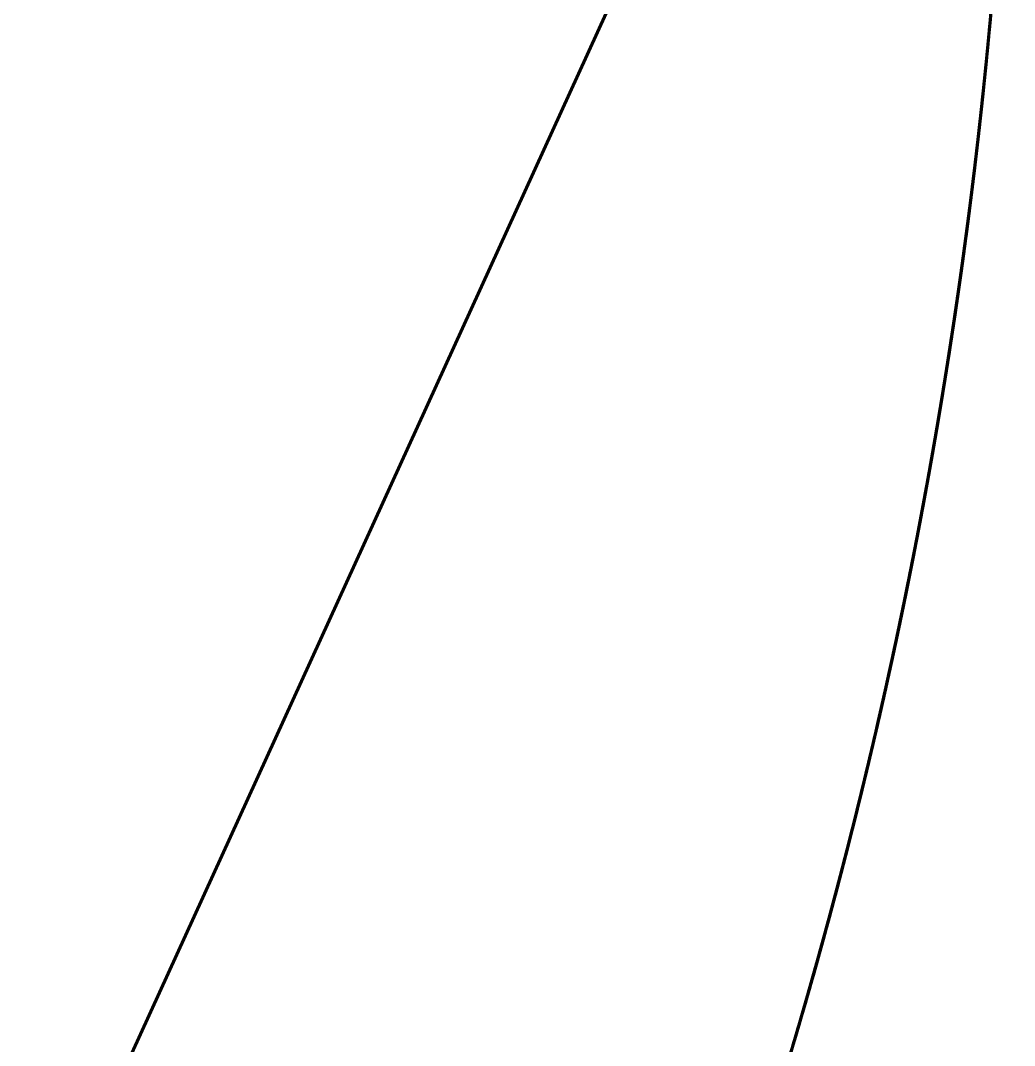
# Model space of a CAD drawing. Header units: millimetres. Extents: x 0 to 840, y 0 to 594.
# Drawn here: x 145.158 to 146.765, y 107.018 to 108.676 of the extents above; entities that cross this region are included whole.
import ezdxf

# ---------------------------------------------------------------- set-up
doc = ezdxf.new("R2010")
doc.units = ezdxf.units.MM
doc.linetypes.add('K5LT_BASIC', pattern=[0])
doc.layers.add('Системный слой', color=7, linetype='Continuous')

msp = doc.modelspace()

# ---------------------------------------------------------------- linework, layer by layer
at = {"layer": 'Системный слой', "color": 5, "linetype": 'K5LT_BASIC', "lineweight": 60, "true_color": 0x0000ff}
for p, q in [((143.37543, 102.70265), (146.69476, 109.98153)), ((146.71194, 108.53795), (146.71239, 108.5422)), ((146.64726, 108.06311), (146.65359, 108.10206)), ((146.64074, 108.02413), (146.64657, 108.05895)), ((146.4243, 107.07772), (146.42653, 107.08542))]:
    msp.add_line(p, q, dxfattribs=at)
for points, knots in [([(140.34278, 101.17395), (140.51167, 101.21743), (140.93558, 101.3405), (141.59892, 101.59017), (142.31917, 101.94127), (143.00344, 102.35817), (143.64574, 102.8372), (144.24046, 103.37418), (144.78237, 103.9644), (145.26675, 104.60269), (145.68933, 105.28346), (146.04643, 106.00075), (146.33492, 106.74828), (146.55227, 107.51951), (146.69657, 108.30768), (146.76657, 109.10588), (146.76165, 109.90713), (146.68185, 110.70442), (146.52787, 111.49075), (146.30107, 112.25925), (146.06477, 112.84983), (145.90599, 113.18254), (145.86051, 113.27363)], [0.989074842, 0.989074842, 0.989074842, 0.989074842, 0.989178867, 0.9893380013, 0.9894971356, 0.9896562699, 0.9898154042, 0.9899745385, 0.9901336728, 0.9902928071, 0.9904519414, 0.9906110757, 0.9907702101, 0.9909293444, 0.9910884787, 0.991247613, 0.9914067473, 0.9915658816, 0.9917250159, 0.9918841502, 0.9920432845, 0.9921040088, 0.9921040088, 0.9921040088, 0.9921040088]), ([(146.69347, 108.38034), (146.7064, 108.48247), (146.74621, 108.85012), (146.77358, 109.48677), (146.73303, 110.28701), (146.61784, 111.07995), (146.42904, 111.85866), (146.17643, 112.59264), (145.96853, 113.0573), (145.86051, 113.27363)], [0.9483790822, 0.9483790822, 0.9483790822, 0.9483790822, 0.9484404838, 0.9485996181, 0.9487587524, 0.9489178867, 0.949077021, 0.9492361553, 0.9493803775, 0.9493803775, 0.9493803775, 0.9493803775]), ([(146.53752, 107.51126), (146.55278, 107.5767), (146.62484, 107.90285), (146.71997, 108.49672), (146.77219, 109.29628), (146.74945, 110.09723), (146.65193, 110.89254), (146.4805, 111.67525), (146.23666, 112.43851), (146.01217, 112.9653), (145.87766, 113.23927), (145.86051, 113.27363)], [0.9695652686, 0.9695652686, 0.9695652686, 0.9695652686, 0.9696053469, 0.9697644812, 0.9699236155, 0.9700827498, 0.9702418842, 0.9704010185, 0.9705601528, 0.9707192871, 0.9707421932, 0.9707421932, 0.9707421932, 0.9707421932]), ([(146.63669, 108.00043), (146.66433, 108.16067), (146.72526, 108.5859), (146.76721, 109.21124), (146.76055, 109.67492), (146.75095, 109.87134)], [0.07246825617, 0.07246825617, 0.07246825617, 0.07246825617, 0.07256524507, 0.07272437938, 0.07284167588, 0.07284167588, 0.07284167588, 0.07284167588]), ([(146.71728, 108.58896), (146.72357, 108.6508), (146.75328, 108.97843), (146.7658, 109.36093), (146.7583, 109.68099), (146.75655, 109.73429)], [0.48914179232, 0.48914179232, 0.48914179232, 0.48914179232, 0.48917886696, 0.48933800127, 0.48936981256, 0.48936981256, 0.48936981256, 0.48936981256]), ([(146.70072, 108.4392), (146.70682, 108.49031), (146.74175, 108.80667), (146.7632, 109.2028), (146.76099, 109.54763), (146.75942, 109.62562)], [0.95907178168, 0.95907178168, 0.95907178168, 0.95907178168, 0.9591024825, 0.9592616168, 0.95930814522, 0.95930814522, 0.95930814522, 0.95930814522]), ([(146.53752, 107.51126), (146.54558, 107.54582), (146.61243, 107.84063), (146.7088, 108.40213), (146.75872, 109.05475), (146.76198, 109.44184), (146.76046, 109.56205)], [0.98024617648, 0.98024617648, 0.98024617648, 0.98024617648, 0.98026734564, 0.98042647995, 0.98058561426, 0.98065732024, 0.98065732024, 0.98065732024, 0.98065732024]), ([(146.65479, 108.10955), (146.66621, 108.18131), (146.71532, 108.51722), (146.75692, 109.00201), (146.76232, 109.41549), (146.76046, 109.56205)], [0.80947289215, 0.80947289215, 0.80947289215, 0.80947289215, 0.8095162317, 0.80967536601, 0.8097627942, 0.8097627942, 0.8097627942, 0.8097627942]), ([(146.5637, 107.6271), (146.58992, 107.74698), (146.66495, 108.12929), (146.73724, 108.70243), (146.75803, 109.15654), (146.76044, 109.34406)], [0.93754615777, 0.93754615777, 0.93754615777, 0.93754615777, 0.93761935073, 0.93777848504, 0.93789034646, 0.93789034646, 0.93789034646, 0.93789034646]), ([(146.56699, 107.64224), (146.61039, 107.84241), (146.69376, 108.3069), (146.74646, 108.86089), (146.75813, 109.21179), (146.75969, 109.29604)], [0.6384838176, 0.6384838176, 0.6384838176, 0.6384838176, 0.63860598345, 0.63876511776, 0.63881537757, 0.63881537757, 0.63881537757, 0.63881537757]), ([(146.69482, 108.39107), (146.71572, 108.55785), (146.73659, 108.77652), (146.74902, 108.99574), (146.75146, 109.04717)], [0.7454439823, 0.7454439823, 0.7454439823, 0.7454439823, 0.74554423934, 0.74557494596, 0.74557494596, 0.74557494596, 0.74557494596]), ([(146.65556, 108.11445), (146.69113, 108.33867), (146.72581, 108.63246), (146.7452, 108.92744), (146.74887, 108.99591)], [0.30747120746, 0.30747120746, 0.30747120746, 0.30747120746, 0.30760661999, 0.30764751907, 0.30764751907, 0.30764751907, 0.30764751907]), ([(146.67776, 108.26277), (146.68769, 108.33332), (146.71787, 108.56918), (146.7382, 108.80618), (146.74758, 108.97244)], [0.70269461769, 0.70269461769, 0.70269461769, 0.70269461769, 0.70273711012, 0.70283643637, 0.70283643637, 0.70283643637, 0.70283643637]), ([(146.64917, 108.07472), (146.67985, 108.26245), (146.71783, 108.55599), (146.74051, 108.851), (146.74666, 108.95643)], [0.41427228669, 0.41427228669, 0.41427228669, 0.41427228669, 0.41438574157, 0.41444873673, 0.41444873673, 0.41444873673, 0.41444873673]), ([(146.66581, 108.18074), (146.67465, 108.23941), (146.7109, 108.49838), (146.73524, 108.75889), (146.74691, 108.9607)], [0.44633634647, 0.44633634647, 0.44633634647, 0.44633634647, 0.44637173775, 0.44649231027, 0.44649231027, 0.44649231027, 0.44649231027]), ([(146.7031, 108.45937), (146.71079, 108.52499), (146.72725, 108.68123), (146.73941, 108.83786), (146.745, 108.9287)], [0.232774082789, 0.232774082789, 0.232774082789, 0.232774082789, 0.23281349459, 0.232867779272, 0.232867779272, 0.232867779272, 0.232867779272]), ([(146.53752, 107.51126), (146.55699, 107.59474), (146.63193, 107.93923), (146.70336, 108.40448), (146.73596, 108.78765), (146.74351, 108.90509)], [0.87343709771, 0.87343709771, 0.87343709771, 0.87343709771, 0.87348822406, 0.87364735837, 0.87371754769, 0.87371754769, 0.87371754769, 0.87371754769]), ([(146.56699, 107.64224), (146.58352, 107.71848), (146.65198, 108.05645), (146.71113, 108.47823), (146.73834, 108.82462), (146.74351, 108.90509)], [0.68120744909, 0.68120744909, 0.68120744909, 0.68120744909, 0.68125397836, 0.68141311267, 0.68146120591, 0.68146120591, 0.68146120591, 0.68146120591]), ([(146.56699, 107.64224), (146.60647, 107.82431), (146.68303, 108.24303), (146.72816, 108.66644), (146.74351, 108.90509)], [0.7346119885, 0.7346119885, 0.7346119885, 0.7346119885, 0.7347231063, 0.73486574528, 0.73486574528, 0.73486574528, 0.73486574528]), ([(146.56699, 107.64224), (146.5796, 107.70038), (146.64541, 108.01997), (146.7073, 108.44135), (146.73715, 108.80614), (146.74351, 108.90509)], [0.77733561999, 0.77733561999, 0.77733561999, 0.77733561999, 0.77737110121, 0.77753023552, 0.7775893768, 0.7775893768, 0.7775893768, 0.7775893768]), ([(146.63573, 107.99491), (146.66739, 108.17768), (146.70975, 108.48055), (146.7358, 108.78517), (146.74351, 108.90509)], [0.42493710331, 0.42493710331, 0.42493710331, 0.42493710331, 0.42504774029, 0.42511941685, 0.42511941685, 0.42511941685, 0.42511941685]), ([(146.6427, 108.03572), (146.65718, 108.12178), (146.70118, 108.41034), (146.73038, 108.70092), (146.74351, 108.90509)], [0.09383718917, 0.09383718917, 0.09383718917, 0.09383718917, 0.09388924252, 0.09401127265, 0.09401127265, 0.09401127265, 0.09401127265]), ([(146.65037, 108.08212), (146.66055, 108.1447), (146.70183, 108.41779), (146.72985, 108.69274), (146.74351, 108.90509)], [0.9055955392, 0.9055955392, 0.9055955392, 0.9055955392, 0.90563335455, 0.90576027131, 0.90576027131, 0.90576027131, 0.90576027131]), ([(146.65419, 108.1058), (146.68045, 108.27025), (146.715, 108.53632), (146.73699, 108.80365), (146.74351, 108.90509)], [0.32883128181, 0.32883128181, 0.32883128181, 0.32883128181, 0.32893061744, 0.32899124596, 0.32899124596, 0.32899124596, 0.32899124596]), ([(146.68532, 108.31782), (146.69479, 108.38843), (146.7185, 108.58377), (146.73545, 108.77983), (146.74351, 108.90509)], [0.60657749484, 0.60657749484, 0.60657749484, 0.60657749484, 0.60661998727, 0.60669485076, 0.60669485076, 0.60669485076, 0.60669485076]), ([(146.72004, 108.61661), (146.72652, 108.68237), (146.73485, 108.7785), (146.74156, 108.87474), (146.74351, 108.90509)], [0.574594579288, 0.574594579288, 0.574594579288, 0.574594579288, 0.574633991089, 0.574652127138, 0.574652127138, 0.574652127138, 0.574652127138]), ([(146.72388, 108.6565), (146.72856, 108.7065), (146.73559, 108.78933), (146.7414, 108.87226), (146.74351, 108.90509)], [0.126004415787, 0.126004415787, 0.126004415787, 0.126004415787, 0.126034373011, 0.126053996297, 0.126053996297, 0.126053996297, 0.126053996297]), ([(146.64718, 108.0626), (146.65642, 108.11865), (146.69136, 108.34448), (146.71723, 108.57162), (146.73151, 108.74272)], [0.82014434266, 0.82014434266, 0.82014434266, 0.82014434266, 0.82017823043, 0.82028063727, 0.82028063727, 0.82028063727, 0.82028063727]), ([(146.67498, 108.2432), (146.68752, 108.33082), (146.70504, 108.46847), (146.71919, 108.60649), (146.72388, 108.6565)], [0.339539819244, 0.339539819244, 0.339539819244, 0.339539819244, 0.339592616168, 0.339622573349, 0.339622573349, 0.339622573349, 0.339622573349]), ([(146.64917, 108.07472), (146.66537, 108.17386), (146.6918, 108.3556), (146.71236, 108.53809), (146.72046, 108.62086)], [0.26473957631, 0.26473957631, 0.26473957631, 0.26473957631, 0.26479949077, 0.26484910077, 0.26484910077, 0.26484910077, 0.26484910077]), ([(146.68159, 108.29029), (146.6875, 108.33334), (146.70158, 108.44197), (146.71357, 108.55085), (146.72004, 108.61661)], [0.798828312639, 0.798828312639, 0.798828312639, 0.798828312639, 0.798854232973, 0.798893644728, 0.798893644728, 0.798893644728, 0.798893644728]), ([(146.53752, 107.51126), (146.54801, 107.55623), (146.61665, 107.86159), (146.67548, 108.21227), (146.71002, 108.51935), (146.71442, 108.56133)], [0.61709530866, 0.61709530866, 0.61709530866, 0.61709530866, 0.61712285169, 0.617281986, 0.61730716283, 0.61730716283, 0.61730716283, 0.61730716283]), ([(146.56699, 107.64224), (146.61266, 107.85285), (146.66721, 108.16013), (146.70486, 108.46975), (146.71487, 108.56558)], [0.27533294978, 0.27533294978, 0.27533294978, 0.27533294978, 0.2754614895, 0.27551896063, 0.27551896063, 0.27551896063, 0.27551896063]), ([(146.56699, 107.64224), (146.6233, 107.90194), (146.67478, 108.20751), (146.70956, 108.51511), (146.71415, 108.55869)], [0.168523871, 0.168523871, 0.168523871, 0.168523871, 0.16868236792, 0.168708505, 0.168708505, 0.168708505, 0.168708505]), ([(146.60675, 107.83644), (146.621, 107.91041), (146.66431, 108.15237), (146.69716, 108.39606), (146.71487, 108.56558)], [0.65988504507, 0.65988504507, 0.65988504507, 0.65988504507, 0.6599299809, 0.66003164419, 0.66003164419, 0.66003164419, 0.66003164419]), ([(146.67216, 108.22363), (146.67673, 108.255), (146.69154, 108.36101), (146.70436, 108.46729), (146.71239, 108.5422)], [0.360897704466, 0.360897704466, 0.360897704466, 0.360897704466, 0.360916613622, 0.360961549388, 0.360961549388, 0.360961549388, 0.360961549388]), ([(146.42977, 107.0967), (146.47313, 107.24787), (146.5788, 107.65873), (146.66395, 108.13382), (146.70295, 108.45636), (146.70933, 108.51407)], [0.62769104609, 0.62769104609, 0.62769104609, 0.62769104609, 0.62778485041, 0.62794398472, 0.62797862129, 0.62797862129, 0.62797862129, 0.62797862129]), ([(146.56699, 107.64224), (146.58413, 107.72126), (146.6423, 108.00921), (146.68558, 108.29995), (146.70905, 108.51153)], [0.05103388434, 0.05103388434, 0.05103388434, 0.05103388434, 0.0510821133, 0.05120908685, 0.05120908685, 0.05120908685, 0.05120908685]), ([(146.56699, 107.64224), (146.6076, 107.82953), (146.66012, 108.11828), (146.69769, 108.40923), (146.70891, 108.51029)], [0.55303655459, 0.55303655459, 0.55303655459, 0.55303655459, 0.55315085933, 0.55321150966, 0.55321150966, 0.55321150966, 0.55321150966]), ([(146.57866, 107.69692), (146.60228, 107.80941), (146.65388, 108.08239), (146.69213, 108.35762), (146.70992, 108.51947)], [0.39283405214, 0.39283405214, 0.39283405214, 0.39283405214, 0.3929026098, 0.39299972789, 0.39299972789, 0.39299972789, 0.39299972789]), ([(146.63053, 107.96515), (146.65397, 108.09774), (146.68231, 108.28347), (146.70451, 108.46999), (146.7103, 108.52285)], [0.89489104313, 0.89489104313, 0.89489104313, 0.89489104313, 0.89497135582, 0.89500307447, 0.89500307447, 0.89500307447, 0.89500307447]), ([(146.56699, 107.64224), (146.61152, 107.84763), (146.66173, 108.12888), (146.69777, 108.41211), (146.70629, 108.48697)], [0.45690838369, 0.45690838369, 0.45690838369, 0.45690838369, 0.45703373647, 0.45707867224, 0.45707867224, 0.45707867224, 0.45707867224]), ([(146.6, 107.80182), (146.63473, 107.97814), (146.67239, 108.20723), (146.70068, 108.43755), (146.70658, 108.48956)], [0.17923717867, 0.17923717867, 0.17923717867, 0.17923717867, 0.17934436665, 0.17937558514, 0.17937558514, 0.17937558514, 0.17937558514]), ([(146.56685, 107.64156), (146.61091, 107.84473), (146.66022, 108.12018), (146.69594, 108.39756), (146.7042, 108.46882)], [0.00831011374, 0.00831011374, 0.00831011374, 0.00831011374, 0.0084341184, 0.0084769102, 0.0084769102, 0.0084769102, 0.0084769102]), ([(146.65165, 108.09002), (146.6622, 108.15525), (146.6796, 108.27151), (146.69461, 108.3881), (146.70072, 108.4392)], [0.724021695773, 0.724021695773, 0.724021695773, 0.724021695773, 0.724061107575, 0.724091808404, 0.724091808404, 0.724091808404, 0.724091808404]), ([(146.56699, 107.64224), (146.60254, 107.8062), (146.64482, 108.03326), (146.67785, 108.26175), (146.68619, 108.32428)], [0.83074015939, 0.83074015939, 0.83074015939, 0.83074015939, 0.83084022915, 0.8308778555, 0.8308778555, 0.8308778555, 0.8308778555]), ([(146.6264, 107.942), (146.64183, 108.0279), (146.66321, 108.15833), (146.68156, 108.28921), (146.68744, 108.33371)], [0.104499183321, 0.104499183321, 0.104499183321, 0.104499183321, 0.104551241248, 0.10457801112, 0.10457801112, 0.10457801112, 0.10457801112]), ([(146.64726, 108.06311), (146.65219, 108.09299), (146.66646, 108.18249), (146.6793, 108.27221), (146.68722, 108.33204)], [0.649249919539, 0.649249919539, 0.649249919539, 0.649249919539, 0.649267982177, 0.649303978576, 0.649303978576, 0.649303978576, 0.649303978576]), ([(146.57866, 107.69692), (146.59577, 107.77838), (146.63566, 107.98318), (146.66803, 108.18932), (146.68476, 108.31359)], [0.40351496002, 0.40351496002, 0.40351496002, 0.40351496002, 0.40356460853, 0.40363939614, 0.40363939614, 0.40363939614, 0.40363939614]), ([(146.60826, 107.84432), (146.61148, 107.86111), (146.64086, 108.01687), (146.66589, 108.17344), (146.68476, 108.31359)], [0.948271153565, 0.948271153565, 0.948271153565, 0.948271153565, 0.948281349459, 0.948365697868, 0.948365697868, 0.948365697868, 0.948365697868]), ([(146.62848, 107.95363), (146.63754, 108.00446), (146.65801, 108.12563), (146.67586, 108.24721), (146.68532, 108.31782)], [0.115182440581, 0.115182440581, 0.115182440581, 0.115182440581, 0.115213239975, 0.115255732507, 0.115255732507, 0.115255732507, 0.115255732507]), ([(146.56699, 107.64224), (146.59862, 107.7881), (146.64046, 108.00884), (146.67356, 108.23099), (146.68368, 108.30564)], [0.92686833028, 0.92686833028, 0.92686833028, 0.92686833028, 0.92695735201, 0.92700228795, 0.92700228795, 0.92700228795, 0.92700228795]), ([(146.62772, 107.94938), (146.63656, 107.99882), (146.65667, 108.11731), (146.67427, 108.23621), (146.68367, 108.30553)], [0.745355147805, 0.745355147805, 0.745355147805, 0.745355147805, 0.745385105029, 0.745426830579, 0.745426830579, 0.745426830579, 0.745426830579]), ([(146.54728, 107.55359), (146.56604, 107.63589), (146.61738, 107.87755), (146.65821, 108.12128), (146.68049, 108.28235)], [0.95889299648, 0.95889299648, 0.95889299648, 0.95889299648, 0.95894334819, 0.95904033736, 0.95904033736, 0.95904033736, 0.95904033736]), ([(146.62221, 107.91889), (146.63596, 107.99422), (146.65637, 108.11524), (146.67417, 108.23666), (146.68049, 108.28235)], [0.200622684696, 0.200622684696, 0.200622684696, 0.200622684696, 0.2006683641, 0.200695878041, 0.200695878041, 0.200695878041, 0.200695878041]), ([(146.62355, 107.92624), (146.63113, 107.96795), (146.6506, 108.0799), (146.66784, 108.19223), (146.67776, 108.26277)], [0.211305079721, 0.211305079721, 0.211305079721, 0.211305079721, 0.211330362827, 0.211372855358, 0.211372855358, 0.211372855358, 0.211372855358]), ([(146.64137, 108.02781), (146.64888, 108.07224), (146.66149, 108.15049), (146.673, 108.22891), (146.67776, 108.26277)], [0.019069240533, 0.019069240533, 0.019069240533, 0.019069240533, 0.019096117123, 0.019116513622, 0.019116513622, 0.019116513622, 0.019116513622]), ([(146.61708, 107.89104), (146.62265, 107.92098), (146.64283, 108.0328), (146.66077, 108.14502), (146.6727, 108.22733)], [0.48900156706, 0.48900156706, 0.48900156706, 0.48900156706, 0.489019732655, 0.489069342757, 0.489069342757, 0.489069342757, 0.489069342757]), ([(146.57866, 107.69692), (146.59687, 107.78361), (146.6303, 107.95609), (146.65839, 108.12953), (146.67101, 108.2157)], [0.2219395261, 0.2219395261, 0.2219395261, 0.2219395261, 0.22199236155, 0.22204430867, 0.22204430867, 0.22204430867, 0.22204430867]), ([(146.56699, 107.64224), (146.58745, 107.73658), (146.62436, 107.92193), (146.65511, 108.10841), (146.66867, 108.19984)], [0.5850792782, 0.5850792782, 0.5850792782, 0.5850792782, 0.58513685551, 0.58519198956, 0.58519198956, 0.58519198956, 0.58519198956]), ([(146.62279, 107.92205), (146.62445, 107.93116), (146.63969, 108.01564), (146.65366, 108.10034), (146.66511, 108.17606)], [0.85215870499, 0.85215870499, 0.85215870499, 0.85215870499, 0.852164226607, 0.852209906039, 0.852209906039, 0.852209906039, 0.852209906039]), ([(146.56699, 107.64224), (146.58692, 107.73414), (146.62134, 107.90656), (146.65042, 108.07995), (146.66278, 108.16076)], [0.13648114736, 0.13648114736, 0.13648114736, 0.13648114736, 0.13653723743, 0.13658600062, 0.13658600062, 0.13658600062, 0.13658600062]), ([(146.56699, 107.64224), (146.58579, 107.72892), (146.61882, 107.89361), (146.64699, 108.0592), (146.65919, 108.13751)], [0.31805658127, 0.31805658127, 0.31805658127, 0.31805658127, 0.31810948441, 0.31815675728, 0.31815675728, 0.31815675728, 0.31815675728]), ([(146.53752, 107.51126), (146.54259, 107.53299), (146.56914, 107.64883), (146.59327, 107.76521), (146.61126, 107.86005)], [0.894798913467, 0.894798913467, 0.894798913467, 0.894798913467, 0.894812221515, 0.894869798724, 0.894869798724, 0.894869798724, 0.894869798724]), ([(146.56699, 107.64224), (146.58186, 107.71082), (146.59745, 107.78726), (146.612, 107.8639), (146.61345, 107.87161)], [0.414184752164, 0.414184752164, 0.414184752164, 0.414184752164, 0.414226607257, 0.414231282234, 0.414231282234, 0.414231282234, 0.414231282234]), ([(146.56699, 107.64224), (146.57794, 107.69272), (146.5919, 107.76004), (146.60504, 107.82752), (146.60826, 107.84432)], [0.510312923059, 0.510312923059, 0.510312923059, 0.510312923059, 0.510343730108, 0.51035393061, 0.51035393061, 0.51035393061, 0.51035393061]), ([(146.53752, 107.51126), (146.53959, 107.52016), (146.56492, 107.62951), (146.5881, 107.73937), (146.60755, 107.84063)], [0.809351650452, 0.809351650452, 0.809351650452, 0.809351650452, 0.80935709739, 0.809418605149, 0.809418605149, 0.809418605149, 0.809418605149]), ([(146.56699, 107.64224), (146.57069, 107.6593), (146.58148, 107.70981), (146.59181, 107.76042), (146.59845, 107.79396)], [0.0723957001, 0.0723957001, 0.0723957001, 0.0723957001, 0.072406110758, 0.072426507644, 0.072426507644, 0.072426507644, 0.072426507644]), ([(146.43652, 107.12035), (146.48158, 107.27918), (146.5371, 107.49889), (146.58382, 107.72056), (146.59584, 107.7808)], [0.08296963325, 0.08296963325, 0.08296963325, 0.08296963325, 0.08306810948, 0.08310474627, 0.08310474627, 0.08310474627, 0.08310474627]), ([(146.47417, 107.25739), (146.49554, 107.33777), (146.53883, 107.51074), (146.57669, 107.68498), (146.59533, 107.77824)], [0.72385236331, 0.72385236331, 0.72385236331, 0.72385236331, 0.72390197327, 0.72395870072, 0.72395870072, 0.72395870072, 0.72395870072]), ([(146.53752, 107.51126), (146.54979, 107.56386), (146.56991, 107.65395), (146.58857, 107.74436), (146.59606, 107.78191)], [0.884118005585, 0.884118005585, 0.884118005585, 0.884118005585, 0.884150222788, 0.884173062507, 0.884173062507, 0.884173062507, 0.884173062507]), ([(146.53752, 107.51126), (146.5438, 107.53819), (146.56141, 107.61534), (146.57794, 107.69272), (146.58824, 107.74315)], [0.713223479554, 0.713223479554, 0.713223479554, 0.713223479554, 0.713239974539, 0.713270675573, 0.713270675573, 0.713270675573, 0.713270675573]), ([(146.53752, 107.51126), (146.54024, 107.52293), (146.55629, 107.59239), (146.57147, 107.66205), (146.5835, 107.72012)], [0.179178085699, 0.179178085699, 0.179178085699, 0.179178085699, 0.179185232336, 0.179220607668, 0.179220607668, 0.179220607668, 0.179220607668]), ([(146.44932, 107.16596), (146.48994, 107.31223), (146.53403, 107.48907), (146.57242, 107.66718), (146.57866, 107.69692)], [0.53157718377, 0.53157718377, 0.53157718377, 0.53157718377, 0.53166772756, 0.53168585456, 0.53168585456, 0.53168585456, 0.53168585456]), ([(146.53752, 107.51126), (146.54323, 107.53577), (146.55736, 107.59756), (146.57081, 107.65951), (146.57866, 107.69692)], [0.264625348713, 0.264625348713, 0.264625348713, 0.264625348713, 0.264640356461, 0.26466315763, 0.26466315763, 0.26466315763, 0.26466315763]), ([(146.53752, 107.51126), (146.54202, 107.53056), (146.55621, 107.59234), (146.56971, 107.65428), (146.57866, 107.69692)], [0.446200782626, 0.446200782626, 0.446200782626, 0.446200782626, 0.446212603438, 0.446238591542, 0.446238591542, 0.446238591542, 0.446238591542]), ([(146.54549, 107.54576), (146.55197, 107.57406), (146.56323, 107.6244), (146.57403, 107.67485), (146.57866, 107.69692)], [0.798677782992, 0.798677782992, 0.798677782992, 0.798677782992, 0.798695098663, 0.798708551485, 0.798708551485, 0.798708551485, 0.798708551485]), ([(146.45023, 107.16922), (146.47564, 107.26087), (146.51416, 107.40932), (146.54866, 107.55875), (146.56118, 107.61563)], [0.81996236865, 0.81996236865, 0.81996236865, 0.81996236865, 0.820019096117, 0.82005383471, 0.82005383471, 0.82005383471, 0.82005383471]), ([(146.42977, 107.0967), (146.45781, 107.19446), (146.50293, 107.36305), (146.54286, 107.53293), (146.55861, 107.604)], [0.91607555876, 0.91607555876, 0.91607555876, 0.91607555876, 0.91613621897, 0.91617963847, 0.91617963847, 0.91617963847, 0.91617963847]), ([(146.05521, 106.05202), (146.08636, 106.12385), (146.21932, 106.44232), (146.3872, 106.92469), (146.49793, 107.34234), (146.5356, 107.50308)], [0.95857838398, 0.95857838398, 0.95857838398, 0.95857838398, 0.95862507957, 0.95878421388, 0.95888269017, 0.95888269017, 0.95888269017, 0.95888269017]), ([(146.31934, 106.74108), (146.35245, 106.84006), (146.43252, 107.09474), (146.50058, 107.35296), (146.53752, 107.51126)], [0.77714971539, 0.77714971539, 0.77714971539, 0.77714971539, 0.7772119669, 0.77730892682, 0.77730892682, 0.77730892682, 0.77730892682]), ([(146.40545, 107.01349), (146.41182, 107.03487), (146.46018, 107.19961), (146.50357, 107.36579), (146.53752, 107.51126)], [0.86265378287, 0.86265378287, 0.86265378287, 0.86265378287, 0.86266709102, 0.86275618984, 0.86275618984, 0.86275618984, 0.86275618984]), ([(146.42977, 107.0967), (146.46518, 107.22014), (146.50145, 107.35828), (146.53425, 107.49726), (146.53752, 107.51126)], [0.008198389209, 0.008198389209, 0.008198389209, 0.008198389209, 0.008274984087, 0.008283559671, 0.008283559671, 0.008283559671, 0.008283559671]), ([(146.42977, 107.0967), (146.4637, 107.215), (146.50011, 107.35311), (146.53304, 107.49206), (146.53752, 107.51126)], [0.18977382312, 0.18977382312, 0.18977382312, 0.18977382312, 0.189847231063, 0.189858993584, 0.189858993584, 0.189858993584, 0.189858993584]), ([(146.42977, 107.0967), (146.46076, 107.20473), (146.49742, 107.34277), (146.53061, 107.48165), (146.53752, 107.51126)], [0.552924690941, 0.552924690941, 0.552924690941, 0.552924690941, 0.552991725016, 0.55300986141, 0.55300986141, 0.55300986141, 0.55300986141]), ([(146.42977, 107.0967), (146.45928, 107.1996), (146.49608, 107.33759), (146.52939, 107.47645), (146.53752, 107.51126)], [0.734500124852, 0.734500124852, 0.734500124852, 0.734500124852, 0.734563971992, 0.734585295322, 0.734585295322, 0.734585295322, 0.734585295322]), ([(146.45137, 107.17334), (146.46933, 107.23822), (146.49795, 107.34661), (146.52444, 107.45554), (146.53468, 107.49913)], [0.649068692463, 0.649068692463, 0.649068692463, 0.649068692463, 0.649108847868, 0.649135554331, 0.649135554331, 0.649135554331, 0.649135554331]), ([(146.45457, 107.18493), (146.47421, 107.25628), (146.50259, 107.36488), (146.52883, 107.47402), (146.53752, 107.51126)], [0.285920214782, 0.285920214782, 0.285920214782, 0.285920214782, 0.285964353915, 0.285987164482, 0.285987164482, 0.285987164482, 0.285987164482]), ([(146.45874, 107.20013), (146.47827, 107.2716), (146.50513, 107.37517), (146.53004, 107.47922), (146.53752, 107.51126)], [0.104347914662, 0.104347914662, 0.104347914662, 0.104347914662, 0.104392106939, 0.104411730569, 0.104411730569, 0.104411730569, 0.104411730569]), ([(146.47598, 107.26423), (146.48592, 107.30172), (146.50643, 107.38133), (146.5258, 107.46123), (146.5357, 107.50352)], [0.01891384894, 0.01891384894, 0.01891384894, 0.01891384894, 0.018936982814, 0.01896288604, 0.01896288604, 0.01896288604, 0.01896288604]), ([(146.47702, 107.26812), (146.48723, 107.30673), (146.50768, 107.38634), (146.52699, 107.46623), (146.53661, 107.50738)], [0.467512780822, 0.467512780822, 0.467512780822, 0.467512780822, 0.467536600891, 0.467561805633, 0.467561805633, 0.467561805633, 0.467561805633]), ([(146.48126, 107.28423), (146.488, 107.30991), (146.50607, 107.38013), (146.52325, 107.45057), (146.53378, 107.49531)], [0.200493396643, 0.200493396643, 0.200493396643, 0.200493396643, 0.20050922979, 0.200536643424, 0.200536643424, 0.200536643424, 0.200536643424]), ([(146.49721, 107.34597), (146.50888, 107.39183), (146.52241, 107.44691), (146.53538, 107.50212), (146.53752, 107.51126)], [0.90544599347, 0.90544599347, 0.90544599347, 0.90544599347, 0.905474220242, 0.905479821351, 0.905479821351, 0.905479821351, 0.905479821351]), ([(146.42977, 107.0967), (146.45202, 107.17426), (146.48656, 107.30147), (146.51816, 107.42943), (146.52996, 107.47916)], [0.563605598814, 0.563605598814, 0.563605598814, 0.563605598814, 0.563653723743, 0.563684213305, 0.563684213305, 0.563684213305, 0.563684213305]), ([(146.43213, 107.10493), (146.45566, 107.1873), (146.49028, 107.31572), (146.52189, 107.44491), (146.53275, 107.49097)], [0.830629996569, 0.830629996569, 0.830629996569, 0.830629996569, 0.830681094844, 0.830709321565, 0.830709321565, 0.830709321565, 0.830709321565]), ([(146.42977, 107.0967), (146.44986, 107.16673), (146.48353, 107.29005), (146.51443, 107.41409), (146.5272, 107.46756)], [0.296582901884, 0.296582901884, 0.296582901884, 0.296582901884, 0.296626352642, 0.296659145426, 0.296659145426, 0.296659145426, 0.296659145426]), ([(146.43637, 107.11983), (146.45475, 107.1846), (146.48643, 107.30146), (146.51561, 107.41896), (146.52807, 107.47124)], [0.745185815343, 0.745185815343, 0.745185815343, 0.745185815343, 0.745225970719, 0.74525802663, 0.74525802663, 0.74525802663, 0.74525802663]), ([(146.42431, 107.07775), (146.43678, 107.12085), (146.47095, 107.24252), (146.50241, 107.36493), (146.52157, 107.44415)], [0.937433453033, 0.937433453033, 0.937433453033, 0.937433453033, 0.937460216423, 0.937508831104, 0.937508831104, 0.937508831104, 0.937508831104]), ([(146.42977, 107.0967), (146.44544, 107.15132), (146.47735, 107.2669), (146.50682, 107.38313), (146.52164, 107.44445)], [0.841309203619, 0.841309203619, 0.841309203619, 0.841309203619, 0.841343093571, 0.841380719854, 0.841380719854, 0.841380719854, 0.841380719854]), ([(146.42977, 107.0967), (146.44475, 107.14892), (146.47639, 107.26332), (146.50564, 107.37837), (146.52079, 107.44092)], [0.392711072779, 0.392711072779, 0.392711072779, 0.392711072779, 0.392743475494, 0.392781868711, 0.392781868711, 0.392781868711, 0.392781868711]), ([(146.42977, 107.0967), (146.45133, 107.17186), (146.48165, 107.28333), (146.50971, 107.39538), (146.51853, 107.43163)], [0.115007467972, 0.115007467972, 0.115007467972, 0.115007467972, 0.115054105666, 0.115076362512, 0.115076362512, 0.115076362512, 0.115076362512]), ([(146.42977, 107.0967), (146.44259, 107.14139), (146.47338, 107.25213), (146.50193, 107.36348), (146.51813, 107.42999)], [0.12568837585, 0.12568837585, 0.12568837585, 0.12568837585, 0.125716104392, 0.125756934052, 0.125756934052, 0.125756934052, 0.125756934052]), ([(146.45138, 107.17337), (146.46297, 107.21524), (146.48718, 107.3054), (146.50991, 107.39594), (146.52164, 107.44445)], [0.926772303572, 0.926772303572, 0.926772303572, 0.926772303572, 0.926798217696, 0.926827982871, 0.926827982871, 0.926827982871, 0.926827982871]), ([(146.47148, 107.24731), (146.48024, 107.28009), (146.49733, 107.34561), (146.51363, 107.41133), (146.52157, 107.44415)], [0.382061236943, 0.382061236943, 0.382061236943, 0.382061236943, 0.382081476767, 0.38210162149, 0.38210162149, 0.38210162149, 0.38210162149]), ([(146.40787, 107.02163), (146.41716, 107.05294), (146.45579, 107.1859), (146.49118, 107.31978), (146.51631, 107.42254)], [0.948102733985, 0.948102733985, 0.948102733985, 0.948102733985, 0.94812221515, 0.948185316336, 0.948185316336, 0.948185316336, 0.948185316336]), ([(146.42977, 107.0967), (146.4418, 107.13865), (146.47229, 107.24808), (146.50058, 107.3581), (146.51718, 107.42606)], [0.755861940603, 0.755861940603, 0.755861940603, 0.755861940603, 0.755887969446, 0.755929694989, 0.755929694989, 0.755929694989, 0.755929694989]), ([(146.42977, 107.0967), (146.44112, 107.13625), (146.47133, 107.24454), (146.49941, 107.35341), (146.51634, 107.42264)], [0.307263809762, 0.307263809762, 0.307263809762, 0.307263809762, 0.307288351369, 0.307330865118, 0.307330865118, 0.307330865118, 0.307330865118]), ([(146.44708, 107.1579), (146.45951, 107.2025), (146.48261, 107.288), (146.50436, 107.37386), (146.51444, 107.41489)], [0.478170979576, 0.478170979576, 0.478170979576, 0.478170979576, 0.478198599618, 0.478223804361, 0.478223804361, 0.478223804361, 0.478223804361]), ([(142.98014, 102.35755), (143.03821, 102.39657), (143.3154, 102.58783), (143.79159, 102.95974), (144.37421, 103.50981), (144.90286, 104.11194), (145.37292, 104.76084), (145.78026, 105.45085), (146.12131, 106.1759), (146.35857, 106.83391), (146.47393, 107.25031), (146.51339, 107.41064)], [0.9682905469, 0.9682905469, 0.9682905469, 0.9682905469, 0.9683322724, 0.9684914067, 0.9686505411, 0.9688096754, 0.9689688097, 0.969127944, 0.9692870783, 0.9694462126, 0.969544695, 0.969544695, 0.969544695, 0.969544695]), ([(146.42098, 107.06624), (146.43094, 107.1005), (146.46254, 107.21173), (146.49187, 107.32358), (146.51106, 107.40117)], [0.851983807387, 0.851983807387, 0.851983807387, 0.851983807387, 0.852005092298, 0.852052770769, 0.852052770769, 0.852052770769, 0.852052770769]), ([(146.42977, 107.0967), (146.4477, 107.15919), (146.4764, 107.26376), (146.50311, 107.36884), (146.51348, 107.411)], [0.029560204955, 0.029560204955, 0.029560204955, 0.029560204955, 0.029598981541, 0.029624876531, 0.029624876531, 0.029624876531, 0.029624876531]), ([(146.42977, 107.0967), (146.43817, 107.12598), (146.46725, 107.22945), (146.49438, 107.33346), (146.5128, 107.40824)], [0.670414677588, 0.670414677588, 0.670414677588, 0.670414677588, 0.670432845322, 0.670478783272, 0.670478783272, 0.670478783272, 0.670478783272]), ([(146.42977, 107.0967), (146.44691, 107.15645), (146.47527, 107.25957), (146.50169, 107.36319), (146.51242, 107.40666)], [0.659733769707, 0.659733769707, 0.659733769707, 0.659733769707, 0.659770846595, 0.659797552876, 0.659797552876, 0.659797552876, 0.659797552876]), ([(146.42977, 107.0967), (146.43601, 107.11845), (146.46427, 107.21846), (146.4907, 107.31899), (146.51025, 107.39791)], [0.40339198066, 0.40339198066, 0.40339198066, 0.40339198066, 0.40340547422, 0.40345397128, 0.40345397128, 0.40345397128, 0.40345397128]), ([(146.42977, 107.0967), (146.43385, 107.11091), (146.46129, 107.20754), (146.48703, 107.30465), (146.50773, 107.38777)], [0.136369283733, 0.136369283733, 0.136369283733, 0.136369283733, 0.136378103119, 0.136429197758, 0.136429197758, 0.136429197758, 0.136429197758]), ([(146.42977, 107.0967), (146.44328, 107.14378), (146.47005, 107.24024), (146.49512, 107.33715), (146.50748, 107.38675)], [0.574286506691, 0.574286506691, 0.574286506691, 0.574286506691, 0.57431572247, 0.574346210799, 0.574346210799, 0.574346210799, 0.574346210799]), ([(146.43213, 107.10493), (146.4405, 107.13421), (146.46614, 107.2258), (146.49025, 107.31781), (146.50593, 107.38053)], [0.040242813661, 0.040242813661, 0.040242813661, 0.040242813661, 0.040260980268, 0.040299542268, 0.040299542268, 0.040299542268, 0.040299542268]), ([(146.42977, 107.0967), (146.44622, 107.15406), (146.47041, 107.24185), (146.4932, 107.33002), (146.50089, 107.36046)], [0.211135638867, 0.211135638867, 0.211135638867, 0.211135638867, 0.211171228517, 0.211189955004, 0.211189955004, 0.211189955004, 0.211189955004]), ([(146.42977, 107.0967), (146.43748, 107.12358), (146.46176, 107.20982), (146.48468, 107.29643), (146.4998, 107.35617)], [0.221816546747, 0.221816546747, 0.221816546747, 0.221816546747, 0.221833227244, 0.221869981932, 0.221869981932, 0.221869981932, 0.221869981932]), ([(146.1765, 106.34661), (146.2672, 106.57912), (146.37881, 106.90691), (146.47025, 107.24059), (146.49414, 107.33395)], [0.59549086078, 0.59549086078, 0.59549086078, 0.59549086078, 0.59563971992, 0.59569719943, 0.59569719943, 0.59569719943, 0.59569719943]), ([(146.42977, 107.0967), (146.43454, 107.11331), (146.45757, 107.19454), (146.47939, 107.2761), (146.49599, 107.34116)], [0.584967414573, 0.584967414573, 0.584967414573, 0.584967414573, 0.584977721197, 0.585017771403, 0.585017771403, 0.585017771403, 0.585017771403]), ([(146.34901, 106.83144), (146.38103, 106.93078), (146.4307, 107.09516), (146.47539, 107.26094), (146.49214, 107.32614)], [0.76648771667, 0.76648771667, 0.76648771667, 0.76648771667, 0.76654996817, 0.76659012353, 0.76659012353, 0.76659012353, 0.76659012353]), ([(146.40545, 107.01349), (146.41334, 107.03999), (146.44273, 107.14046), (146.47028, 107.24145), (146.48953, 107.31602)], [0.681078348954, 0.681078348954, 0.681078348954, 0.681078348954, 0.681094844048, 0.681140782045, 0.681140782045, 0.681140782045, 0.681140782045]), ([(146.42977, 107.0967), (146.43964, 107.13112), (146.46069, 107.20628), (146.48071, 107.28174), (146.49125, 107.32266)], [0.488839243675, 0.488839243675, 0.488839243675, 0.488839243675, 0.488860598345, 0.488885803077, 0.488885803077, 0.488885803077, 0.488885803077]), ([(145.82952, 105.57287), (145.91643, 105.74347), (146.11073, 106.15878), (146.30211, 106.6716), (146.40537, 107.01162), (146.42977, 107.0967)], [0.97983487856, 0.97983487856, 0.97983487856, 0.97983487856, 0.97994907702, 0.98010821133, 0.98016100604, 0.98016100604, 0.98016100604, 0.98016100604]), ([(146.1765, 106.34661), (146.26047, 106.56186), (146.34644, 106.81169), (146.42069, 107.06503), (146.42977, 107.0967)], [0.69161903168, 0.69161903168, 0.69161903168, 0.69161903168, 0.69175684278, 0.69177649336, 0.69177649336, 0.69177649336, 0.69177649336]), ([(146.31048, 106.71474), (146.34095, 106.80484), (146.38158, 106.93192), (146.41922, 107.0599), (146.42977, 107.0967)], [0.873272360246, 0.873272360246, 0.873272360246, 0.873272360246, 0.873329089752, 0.873351927269, 0.873351927269, 0.873351927269, 0.873351927269]), ([(146.1765, 106.34661), (146.25374, 106.54461), (146.33835, 106.78791), (146.41184, 107.03462), (146.42431, 107.07775)], [0.78774720257, 0.78774720257, 0.78774720257, 0.78774720257, 0.78787396563, 0.78790074277, 0.78790074277, 0.78790074277, 0.78790074277]), ([(146.18642, 106.37215), (146.26165, 106.56686), (146.34136, 106.79795), (146.41105, 107.0321), (146.42098, 107.06624)], [0.60617721528, 0.60617721528, 0.60617721528, 0.60617721528, 0.60630171865, 0.60632292622, 0.60632292622, 0.60632292622, 0.60632292622])]:
    msp.add_open_spline(points, degree=3, knots=knots, dxfattribs=at)
for points in [[(146.69347, 108.38034), (146.7021, 108.44854), (146.70991, 108.51685), (146.7169, 108.58524)], [(146.70713, 108.4944), (146.71055, 108.52466), (146.71381, 108.55495), (146.7169, 108.58524)], [(146.69966, 108.43043), (146.70353, 108.46248), (146.70721, 108.49455), (146.71071, 108.52664)], [(146.69401, 108.38458), (146.69707, 108.40889), (146.70003, 108.43321), (146.70289, 108.45755)], [(146.62144, 107.91468), (146.64379, 108.03679), (146.66348, 108.15938), (146.68049, 108.28235)], [(146.63451, 107.98788), (146.64837, 108.06751), (146.6611, 108.14734), (146.6727, 108.22733)], [(146.63127, 107.96937), (146.63492, 107.99007), (146.63849, 108.01078), (146.64199, 108.0315)], [(146.56699, 107.64224), (146.57794, 107.69272), (146.58843, 107.7433), (146.59845, 107.79396)], [(146.56699, 107.64224), (146.5768, 107.6875), (146.58625, 107.73283), (146.59533, 107.77824)], [(146.56699, 107.64224), (146.57541, 107.68106), (146.58355, 107.71993), (146.59143, 107.75886)], [(146.56699, 107.64224), (146.57484, 107.67845), (146.58246, 107.7147), (146.58983, 107.751)], [(146.53752, 107.51126), (146.55493, 107.58589), (146.57134, 107.66075), (146.58674, 107.73582)], [(146.56699, 107.64224), (146.57262, 107.66818), (146.57812, 107.69414), (146.5835, 107.72013)], [(146.42977, 107.0967), (146.48662, 107.29489), (146.53629, 107.49514), (146.57866, 107.69692)], [(146.53752, 107.51126), (146.55192, 107.57299), (146.56564, 107.63488), (146.57866, 107.69692)], [(146.54811, 107.55722), (146.55868, 107.6037), (146.56887, 107.65027), (146.57866, 107.69692)], [(146.54986, 107.56493), (146.55981, 107.60885), (146.56941, 107.65285), (146.57866, 107.69692)], [(146.56199, 107.6193), (146.56767, 107.64515), (146.57322, 107.67102), (146.57866, 107.69692)], [(146.56699, 107.64224), (146.57094, 107.66045), (146.57483, 107.67868), (146.57866, 107.69692)], [(146.56699, 107.64224), (146.57094, 107.66045), (146.57483, 107.67868), (146.57866, 107.69692)], [(146.56699, 107.64224), (146.57094, 107.66045), (146.57483, 107.67868), (146.57866, 107.69692)], [(146.56699, 107.64224), (146.57094, 107.66045), (146.57483, 107.67868), (146.57866, 107.69692)], [(146.56699, 107.64224), (146.57094, 107.66045), (146.57483, 107.67868), (146.57866, 107.69692)], [(146.56699, 107.64224), (146.57094, 107.66045), (146.57483, 107.67868), (146.57866, 107.69692)], [(146.56699, 107.64224), (146.57094, 107.66045), (146.57483, 107.67868), (146.57866, 107.69692)], [(146.56699, 107.64224), (146.57094, 107.66045), (146.57483, 107.67868), (146.57866, 107.69692)], [(146.56699, 107.64224), (146.57094, 107.66045), (146.57483, 107.67868), (146.57866, 107.69692)], [(146.56699, 107.64224), (146.57094, 107.66045), (146.57483, 107.67868), (146.57866, 107.69692)], [(146.56699, 107.64224), (146.57094, 107.66045), (146.57483, 107.67868), (146.57866, 107.69692)], [(146.56699, 107.64224), (146.57094, 107.66045), (146.57483, 107.67868), (146.57866, 107.69692)], [(146.56699, 107.64224), (146.57094, 107.66045), (146.57483, 107.67868), (146.57866, 107.69692)], [(146.56699, 107.64224), (146.57094, 107.66045), (146.57483, 107.67868), (146.57866, 107.69692)], [(146.56699, 107.64224), (146.57094, 107.66045), (146.57483, 107.67868), (146.57866, 107.69692)], [(146.56699, 107.64224), (146.57094, 107.66045), (146.57483, 107.67868), (146.57866, 107.69692)], [(146.56699, 107.64224), (146.57094, 107.66045), (146.57483, 107.67868), (146.57866, 107.69692)], [(146.56699, 107.64224), (146.57094, 107.66045), (146.57483, 107.67868), (146.57866, 107.69692)], [(146.56699, 107.64224), (146.57094, 107.66045), (146.57483, 107.67868), (146.57866, 107.69692)], [(146.56699, 107.64224), (146.57094, 107.66045), (146.57483, 107.67868), (146.57866, 107.69692)], [(146.56699, 107.64224), (146.57094, 107.66045), (146.57483, 107.67868), (146.57866, 107.69692)], [(146.56699, 107.64224), (146.57094, 107.66045), (146.57483, 107.67868), (146.57866, 107.69692)], [(146.56699, 107.64224), (146.57094, 107.66045), (146.57483, 107.67868), (146.57866, 107.69692)], [(146.56699, 107.64224), (146.57094, 107.66045), (146.57483, 107.67868), (146.57866, 107.69692)], [(146.56699, 107.64224), (146.57094, 107.66045), (146.57483, 107.67868), (146.57866, 107.69692)], [(146.56711, 107.64276), (146.57102, 107.6608), (146.57487, 107.67885), (146.57866, 107.69692)], [(146.42977, 107.0967), (146.46914, 107.23396), (146.50507, 107.3722), (146.53752, 107.51126)], [(146.42977, 107.0967), (146.46914, 107.23396), (146.50507, 107.3722), (146.53752, 107.51126)], [(146.44391, 107.14657), (146.47779, 107.26743), (146.509, 107.38903), (146.53752, 107.51126)], [(146.44922, 107.16559), (146.48105, 107.28018), (146.51049, 107.39544), (146.53752, 107.51126)], [(146.4545, 107.18468), (146.48431, 107.29298), (146.51199, 107.40187), (146.53752, 107.51126)], [(146.42977, 107.0967), (146.46694, 107.22629), (146.50105, 107.35677), (146.53205, 107.48797)], [(146.48445, 107.29645), (146.49853, 107.35043), (146.51208, 107.40455), (146.5251, 107.4588)], [(146.45023, 107.16922), (146.47493, 107.25829), (146.49818, 107.34777), (146.51998, 107.4376)], [(146.45662, 107.1924), (146.47617, 107.26368), (146.4948, 107.33522), (146.5125, 107.40699)], [(146.48827, 107.31114), (146.49684, 107.34425), (146.50521, 107.3774), (146.51339, 107.41061)], [(146.45662, 107.1924), (146.47268, 107.25097), (146.48812, 107.30971), (146.50294, 107.36861)], [(146.42977, 107.0967), (146.45492, 107.18436), (146.47865, 107.27242), (146.50098, 107.36084)], [(146.42977, 107.0967), (146.45457, 107.18316), (146.47801, 107.27001), (146.50006, 107.35721)], [(146.48127, 107.28426), (146.48795, 107.30975), (146.49453, 107.33528), (146.50098, 107.36084)], [(146.44932, 107.16596), (146.46562, 107.22464), (146.48129, 107.2835), (146.49633, 107.34251)], [(146.46182, 107.21145), (146.47258, 107.25102), (146.48305, 107.29067), (146.49323, 107.33039)], [(146.44492, 107.15018), (146.45169, 107.17436), (146.45835, 107.19857), (146.4649, 107.22281)]]:
    msp.add_open_spline(points, degree=3, dxfattribs=at)

doc.saveas('drawing.dxf')
